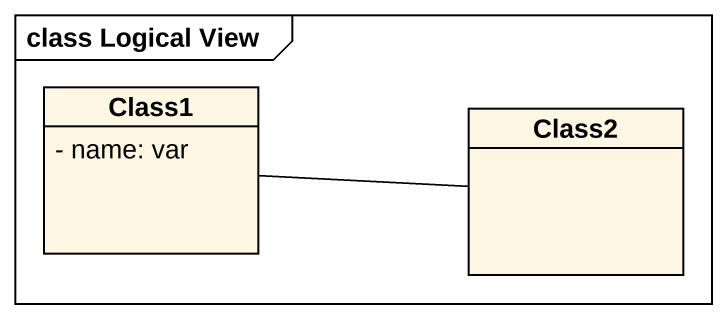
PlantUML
@startuml
mainframe class Logical View
hide circle
hide empty members
skinparam classAttributeIconSize 0
class Class1 {
  - name: var
}
class Class2
Class2 -left- Class1
@enduml
